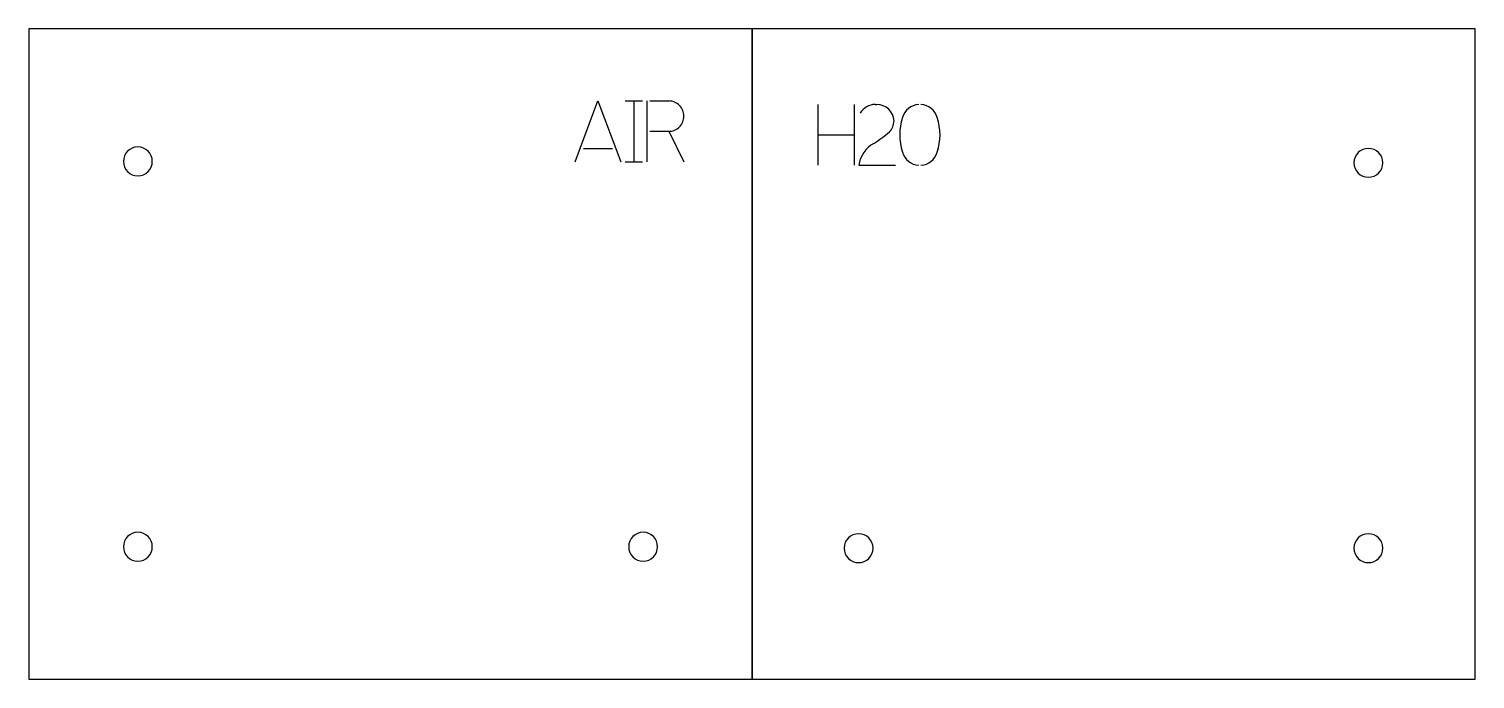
# Model space of a CAD drawing. Extents: x 0 to 10, y 13.5 to 18.
import ezdxf

# ---------------------------------------------------------------- set-up
doc = ezdxf.new("R2010")
doc.units = 0
doc.layers.add('1', color=7, linetype='CONTINUOUS')
doc.layers.add('7', color=7, linetype='CONTINUOUS')

msp = doc.modelspace()

# ---------------------------------------------------------------- linework, layer by layer
at = {"layer": '1', "color": 1, "linetype": 'CONTINUOUS'}
for p, q in [((4.989, 17.984), (-0.011, 17.984)), ((-0.011, 17.984), (-0.011, 13.484)), ((4.989, 13.484), (4.989, 17.984)), ((9.989, 17.984), (4.989, 17.984)), ((4.989, 17.984), (4.989, 13.484)), ((9.989, 13.484), (9.989, 17.984)), ((-0.011, 13.484), (4.989, 13.484)), ((4.989, 13.484), (9.989, 13.484))]:
    msp.add_line(p, q, dxfattribs=at)
for centre, start, end in [((0.742, 17.067), 360, 180), ((9.251, 17.057), 360, 180), ((0.742, 17.067), 180, 360), ((9.251, 17.057), 180, 360), ((0.742, 14.4), 360, 180), ((4.236, 14.4), 360, 180), ((0.742, 14.4), 180, 360), ((4.236, 14.4), 180, 360), ((5.726, 14.39), 360, 180), ((9.251, 14.39), 360, 180), ((5.726, 14.39), 180, 360), ((9.251, 14.39), 180, 360)]:
    msp.add_arc(centre, 0.1, start, end, dxfattribs=at)
at = {"layer": '7', "color": 7, "linetype": 'CONTINUOUS'}
for p, q in [((3.766, 17.065), (3.923, 17.485)), ((3.923, 17.485), (4.081, 17.065)), ((4.111, 17.485), (4.171, 17.485)), ((4.171, 17.485), (4.231, 17.485)), ((4.171, 17.485), (4.171, 17.065)), ((4.261, 17.485), (4.261, 17.065)), ((4.283, 17.485), (4.413, 17.485)), ((5.443, 17.461), (5.443, 17.251)), ((5.698, 17.251), (5.698, 17.461)), ((5.841, 17.461), (5.851, 17.461)), ((4.283, 17.275), (4.413, 17.275)), ((4.413, 17.275), (4.518, 17.065)), ((5.443, 17.251), (5.443, 17.041)), ((5.443, 17.251), (5.698, 17.251)), ((5.698, 17.041), (5.698, 17.251)), ((3.824, 17.155), (4.023, 17.155)), ((4.111, 17.065), (4.171, 17.065)), ((4.171, 17.065), (4.231, 17.065)), ((5.728, 17.041), (5.98, 17.041))]:
    msp.add_line(p, q, dxfattribs=at)
for centre, radius, start, end in [((4.413, 17.38), 0.105, 359.9956, 90), ((5.841, 17.341), 0.12, 90, 150), ((5.851, 17.341), 0.12, 2.576, 90), ((6.149, 17.336), 0.125, 93.4425, 164.098), ((6.149, 17.336), 0.125, 15.9021, 86.5576), ((4.413, 17.38), 0.105, 269.9912, 359.9956), ((5.851, 17.352), 0.12, 317.7751, 357.4242), ((6.384, 17.251), 0.374, 161.2941, 198.7059), ((5.915, 17.251), 0.374, 341.2941, 18.7059), ((5.291, 18.028), 0.996, 302.869, 310.6147), ((5.929, 17.013), 0.203, 118.7445, 172.045), ((6.149, 17.165), 0.125, 195.9021, 266.5576), ((6.149, 17.165), 0.125, 273.4425, 344.098)]:
    msp.add_arc(centre, radius, start, end, dxfattribs=at)

doc.saveas('drawing.dxf')
